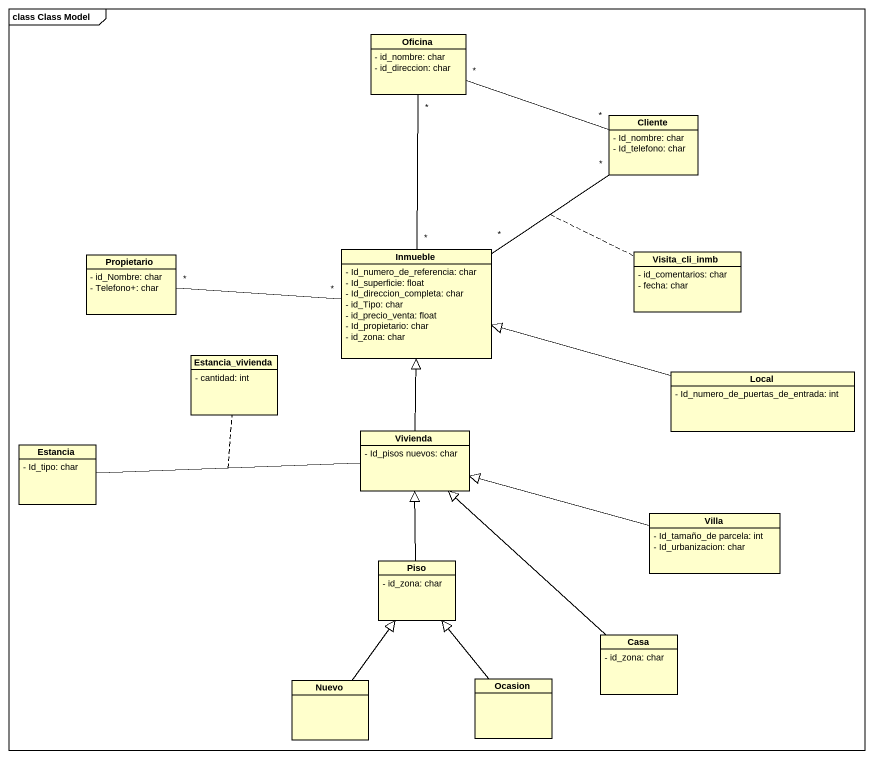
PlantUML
@startuml
mainframe class Class Model
hide circle
hide empty members
skinparam classAttributeIconSize 0
class Oficina {
  - id_nombre: char
  - id_direccion: char
}
class Cliente {
  - Id_nombre: char
  - Id_telefono: char
}
class Propietario {
  - id_Nombre: char
  - Telefono+: char
}
class Inmueble {
  - Id_numero_de_referencia: char
  - Id_superficie: float
  - Id_direccion_completa: char
  - id_Tipo: char
  - id_precio_venta: float
  - Id_propietario: char
  - id_zona: char
}
class Visita_cli_inmb {
  - id_comentarios: char
  - fecha: char
}
class Estancia_vivienda {
  - cantidad: int
}
class Local {
  - Id_numero_de_puertas_de_entrada: int
}
class Estancia {
  - Id_tipo: char
}
class Vivienda {
  - Id_pisos nuevos: char
}
class Villa {
  - Id_tamaño_de parcela: int
  - Id_urbanizacion: char
}
class Piso {
  - id_zona: char
}
class Casa {
  - id_zona: char
}
class Nuevo
class Ocasion
Cliente "*" -left- "*" Oficina
Cliente "*" -- "*" Inmueble
(Cliente, Inmueble) .. Visita_cli_inmb
Propietario "*" -right- "*" Inmueble
Inmueble "*" -up- "*" Oficina
Local -left-|> Inmueble
Vivienda -up-|> Inmueble
Vivienda -left- Estancia
(Vivienda, Estancia) .. Estancia_vivienda
Villa -left-|> Vivienda
Piso -up-|> Vivienda
Casa -up-|> Vivienda
Nuevo -up-|> Piso
Ocasion -up-|> Piso
@enduml
